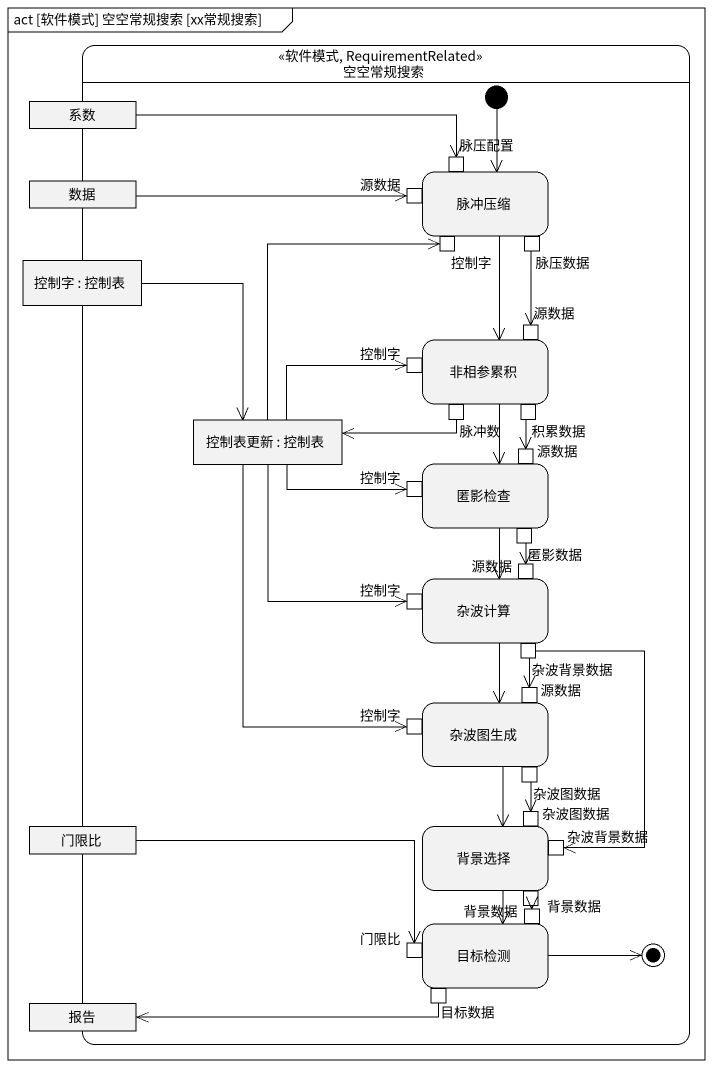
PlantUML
@startuml
mainframe act [软件模式] 空空常规搜索 [xx常规搜索]
hide empty description
state 空空常规搜索 <<软件模式, RequirementRelated>> {
  state 系数 <<object>>
  state 数据 <<object>>
  state 脉冲压缩 {
    state 脉压配置 <<inputPin>>
    state 源数据 <<inputPin>>
    state 控制字 <<inputPin>>
    state 脉压数据 <<outputPin>>
  }
  state "控制字 : 控制表" as 控制字_2 <<object>>
  state 非相参累积 {
    state "源数据" as 源数据_2 <<inputPin>>
    state "控制字" as 控制字_3 <<inputPin>>
    state 脉冲数 <<outputPin>>
    state 积累数据 <<outputPin>>
  }
  state "控制表更新 : 控制表" as 控制表更新 <<object>>
  state 匿影检查 {
    state "源数据" as 源数据_3 <<inputPin>>
    state "控制字" as 控制字_4 <<inputPin>>
    state 匿影数据 <<outputPin>>
  }
  state 杂波计算 {
    state "源数据" as 源数据_4 <<inputPin>>
    state "控制字" as 控制字_5 <<inputPin>>
    state 杂波背景数据 <<outputPin>>
  }
  state 杂波图生成 {
    state "源数据" as 源数据_5 <<inputPin>>
    state "控制字" as 控制字_6 <<inputPin>>
    state 杂波图数据 <<outputPin>>
  }
  state 门限比 <<object>>
  state 背景选择 {
    state "杂波图数据" as 杂波图数据_2 <<inputPin>>
    state "杂波背景数据" as 杂波背景数据_2 <<inputPin>>
    state 背景数据 <<outputPin>>
  }
  state 目标检测 {
    state "背景数据" as 背景数据_2 <<inputPin>>
    state "门限比" as 门限比_2 <<inputPin>>
    state 目标数据 <<outputPin>>
  }
  state 报告 <<object>>
  [*] --> 脉冲压缩
  目标检测 -right-> [*]
}
系数 -right-> 脉压配置
数据 -right-> 源数据
脉冲压缩 --> 非相参累积
脉压数据 --> 源数据_2
控制字_2 --> 控制表更新
非相参累积 --> 匿影检查
脉冲数 -left-> 控制表更新
积累数据 --> 源数据_3
控制表更新 -up-> 控制字
控制表更新 -right-> 控制字_3
控制表更新 -right-> 控制字_4
控制表更新 --> 控制字_5
控制表更新 --> 控制字_6
匿影检查 --> 杂波计算
杂波计算 --> 杂波图生成
匿影数据 --> 源数据_4
杂波背景数据 --> 源数据_5
杂波背景数据 --> 杂波背景数据_2
杂波图生成 --> 背景选择
杂波图数据 --> 杂波图数据_2
门限比 -right-> 门限比_2
背景选择 --> 目标检测
背景数据 --> 背景数据_2
目标数据 -left-> 报告
@enduml
